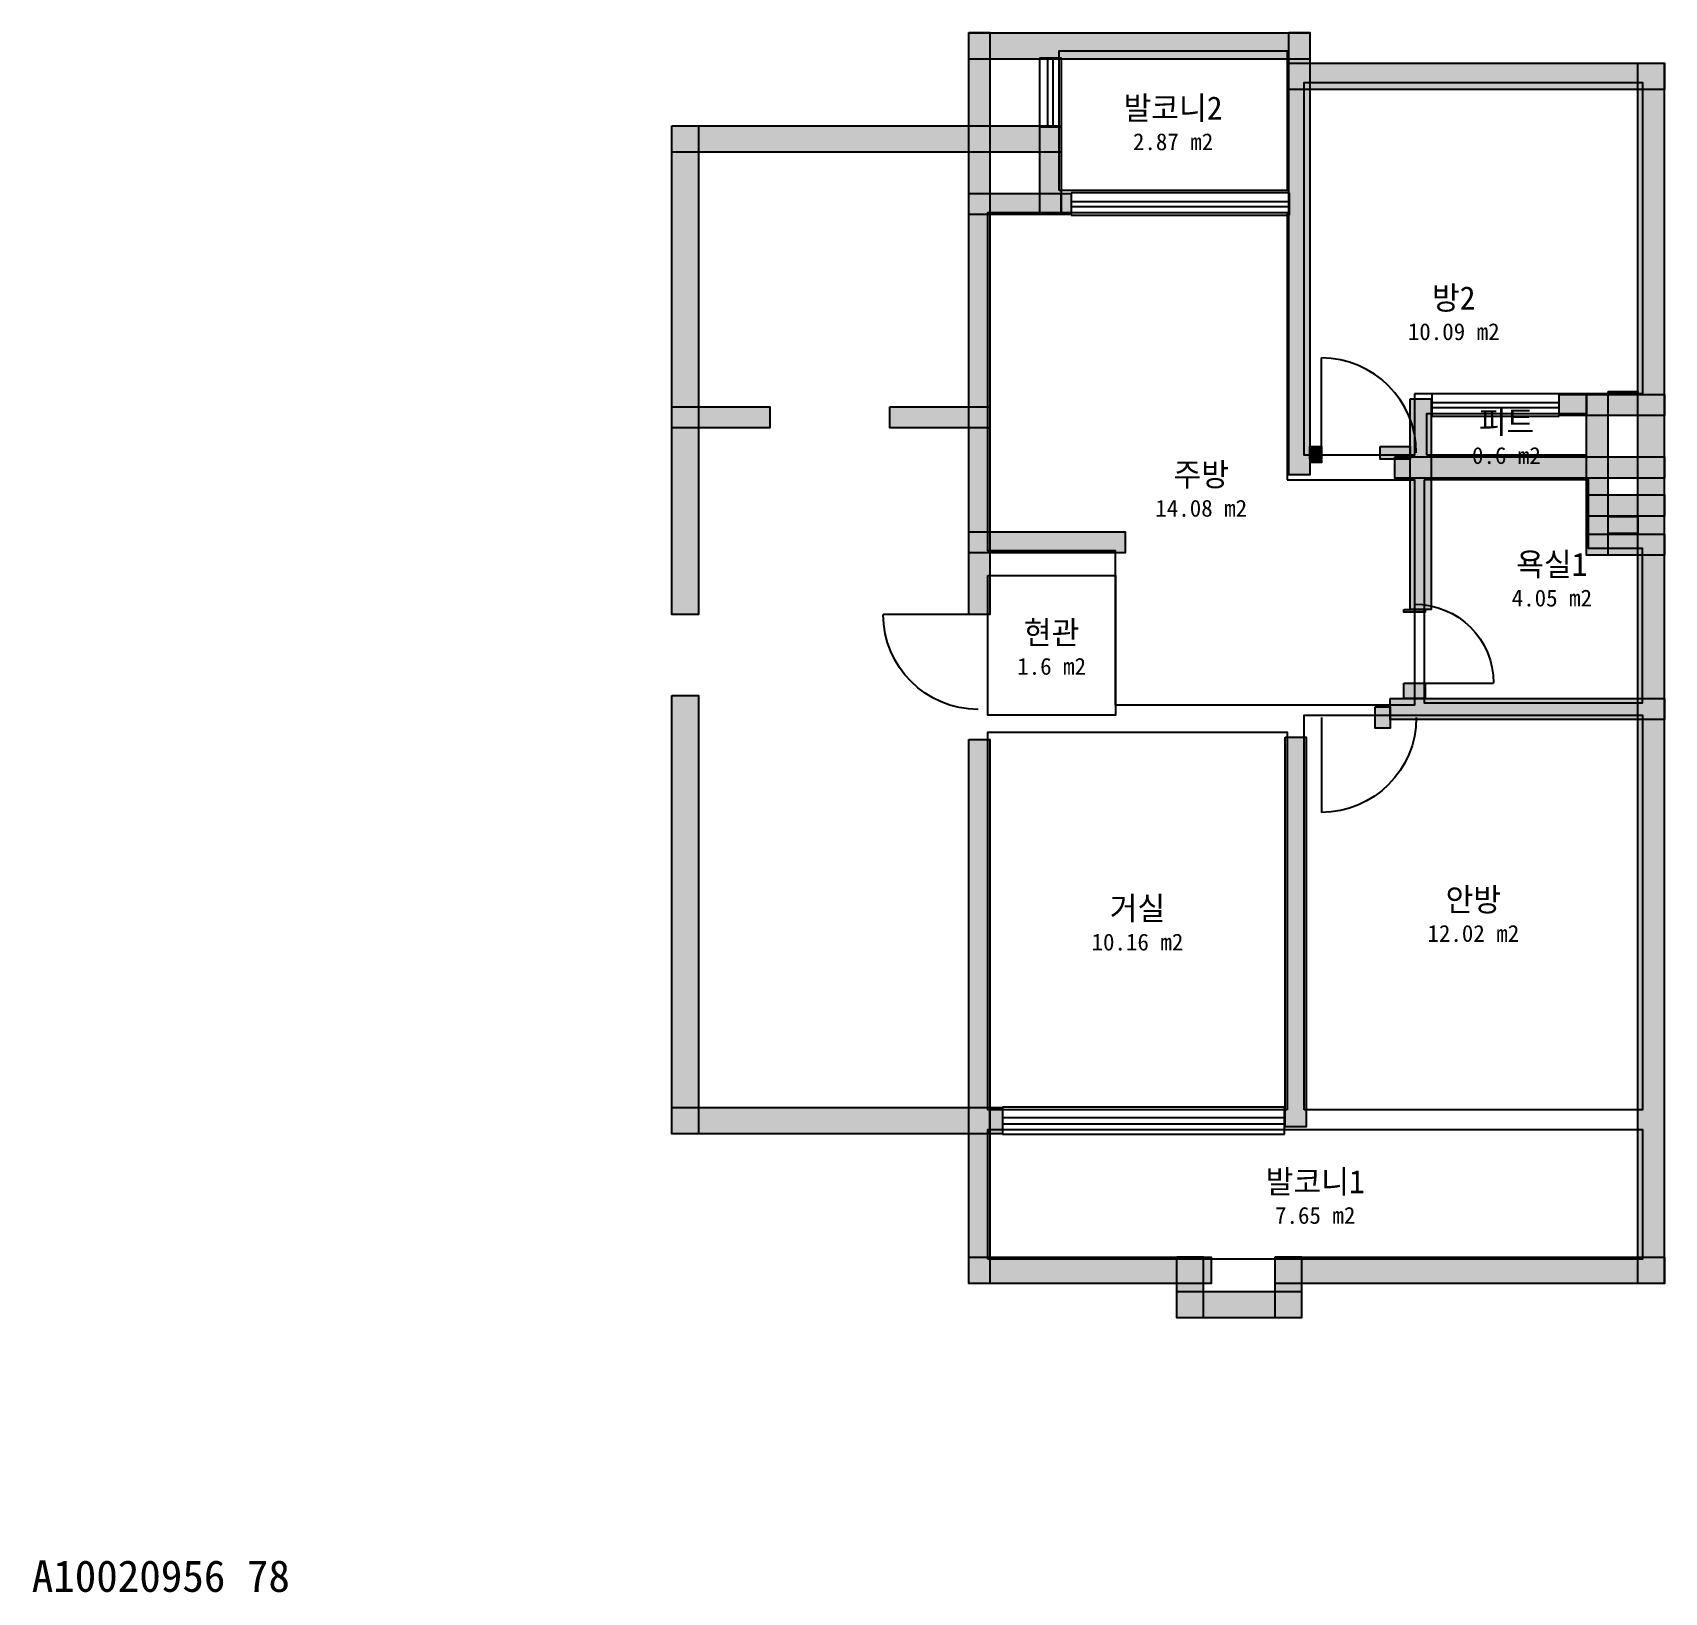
# Model space of a CAD drawing. Header units: millimetres. Extents: x 9 to 15486, y -905 to 13893.
import ezdxf
from ezdxf.enums import TextEntityAlignment as Align

# ---------------------------------------------------------------- set-up
doc = ezdxf.new("R2010")
doc.units = ezdxf.units.MM
for name, color, linetype in [('A-ANNO-TEXT', 7, 'Continuous'), ('A-AREA', 9, 'Continuous'), ('A-AREA-IDEN', 7, 'Continuous'), ('A-DOOR', 4, 'Continuous'), ('A-GLAZ', 5, 'Continuous'), ('A-WALL-EXTR', 7, 'Continuous'), ('A-WALL-PATT', 8, 'Continuous'), ('A-WALL-PRTN', 8, 'Continuous'), ('A-WALL-STRC', 7, 'Continuous')]:
    doc.layers.add(name, color=color, linetype=linetype)

# ---------------------------------------------------------------- blocks, each defined once
blk = doc.blocks.new('JJ-DOOR-SWING')
blk.add_line((0, 0), (0, 1000))
blk.add_arc((0, 0), 1000, 0, 90)
at = {"flags": 1}
for tag, p in [('WIDTH', (0, -150)), ('TYPE', (0, -250))]:
    blk.add_attdef(tag, p, '', height=80, dxfattribs=at)
blk = doc.blocks.new('JJ-WIN-DOUBLE')
for p, q in [((1000, 500), (0, 500)), ((0, 500), (0, -500)), ((1000, -500), (1000, 500)), ((0, 120), (1000, 120)), ((0, -120), (1000, -120)), ((0, -500), (1000, -500))]:
    blk.add_line(p, q)
at = {"flags": 1}
for tag, p in [('WIDTH', (0, -700)), ('TYPE', (0, -800))]:
    blk.add_attdef(tag, p, '', height=80, dxfattribs=at)

msp = doc.modelspace()

# ---------------------------------------------------------------- linework, layer by layer
at = {"layer": 'A-AREA'}
for points in [[(9744, 12395), (9744, 13721), (11907, 13721), (11907, 12395)], [(13116, 10465), (13116, 9884), (12070, 9884), (12070, 13419), (15279, 13419), (15279, 10465)], [(11907, 9651), (13116, 9651), (13116, 7512), (10279, 7512), (10279, 8977), (9070, 8977), (9070, 12186), (11907, 12186)], [(13233, 9884), (13233, 10279), (14744, 10279), (14744, 9884)], [(13209, 9651), (13209, 7535), (15279, 7535), (15279, 9000), (14767, 9000), (14767, 9651)], [(9070, 8744), (10279, 8744), (10279, 7419), (9070, 7419)], [(12070, 3674), (12070, 7419), (15279, 7419), (15279, 3674)], [(11907, 3674), (9070, 3674), (9070, 7256), (11907, 7256)], [(9070, 2256), (9070, 3488), (15279, 3488), (15279, 2256)]]:
    msp.add_lwpolyline(points, close=True, dxfattribs=at)
at = {"layer": 'A-WALL-EXTR'}
for points in [[(8888, 13892), (12123, 13892), (12123, 13642), (8888, 13642)], [(11923, 13602), (15486, 13602), (15486, 13352), (11923, 13352)], [(15235, 13602), (15485, 13602), (15485, 2026), (15235, 2026)], [(6072, 13009), (9763, 13009), (9763, 12759), (6072, 12759)], [(6073, 13009), (6323, 13009), (6323, 8372), (6073, 8372)], [(14953, 10488), (15233, 10488), (15233, 10465), (14953, 10465)], [(12140, 9837), (12233, 9837), (12233, 9814), (12140, 9814)], [(14953, 9302), (15233, 9302), (15233, 9140), (14953, 9140)], [(14953, 9302), (15233, 9302), (15233, 9140), (14953, 9140)], [(6073, 7605), (6323, 7605), (6323, 3444), (6073, 3444)], [(6072, 3695), (9209, 3695), (9209, 3445), (6072, 3445)], [(9088, 3695), (9209, 3695), (9209, 3445), (9088, 3445)], [(8888, 2276), (11186, 2276), (11186, 2026), (8888, 2026)], [(10863, 2277), (11113, 2277), (11113, 1700), (10863, 1700)], [(11793, 2276), (15486, 2276), (15486, 2026), (11793, 2026)], [(11794, 2277), (12044, 2277), (12044, 1700), (11794, 1700)], [(10863, 1951), (12044, 1951), (12044, 1701), (10863, 1701)]]:
    msp.add_lwpolyline(points, close=True, dxfattribs=at)
at = {"layer": 'A-WALL-PATT', "color": 8}
for points in [[(8888, 13893), (9088, 13893), (8888, 8372), (9088, 8372)], [(8888, 13892), (12123, 13892), (8888, 13642), (12123, 13642)], [(11923, 13893), (12123, 13893), (11923, 9698), (12123, 9698)], [(11923, 13602), (15486, 13602), (11923, 13352), (15486, 13352)], [(15235, 13602), (15485, 13602), (15235, 2026), (15485, 2026)], [(6072, 13009), (9763, 13009), (6072, 12759), (9763, 12759)], [(6073, 13009), (6323, 13009), (6073, 8372), (6323, 8372)], [(9563, 13009), (9763, 13009), (9563, 12167), (9763, 12167)], [(8888, 12367), (9860, 12367), (8888, 12167), (9860, 12167)], [(9763, 12367), (9860, 12367), (9763, 12167), (9860, 12167)], [(13074, 10419), (13274, 10419), (13074, 8419), (13274, 8419)], [(14488, 10460), (15486, 10460), (14488, 10260), (15486, 10260)], [(14488, 10460), (14749, 10460), (14488, 10260), (14749, 10260)], [(14749, 10460), (14949, 10460), (14749, 8935), (14949, 8935)], [(14953, 10488), (14953, 10465), (15233, 10465)], [(15233, 10465), (15233, 10488), (14953, 10488)], [(6072, 10344), (7000, 10344), (6072, 10144), (7000, 10144)], [(8140, 10344), (9088, 10344), (8140, 10144), (9088, 10144)], [(12123, 9967), (12233, 9967), (12123, 9847), (12233, 9847)], [(12791, 9967), (13074, 9967), (12791, 9847), (13074, 9847)], [(12140, 9837), (12140, 9814), (12233, 9814)], [(12233, 9814), (12233, 9837), (12140, 9837)], [(12930, 9867), (15486, 9867), (12930, 9667), (15486, 9667)], [(14749, 9507), (15486, 9507), (14749, 9307), (15486, 9307)], [(14953, 9302), (14953, 9140), (15233, 9140)], [(15233, 9140), (15233, 9302), (14953, 9302)], [(14953, 9302), (14953, 9140), (15233, 9140)], [(15233, 9140), (15233, 9302), (14953, 9302)], [(8888, 9158), (10372, 9158), (8888, 8958), (10372, 8958)], [(14749, 9135), (15486, 9135), (14749, 8935), (15486, 8935)], [(13016, 8419), (13216, 8419), (13016, 8395), (13216, 8395)], [(6073, 7605), (6323, 7605), (6073, 3444), (6323, 3444)], [(13016, 7721), (13216, 7721), (13016, 7577), (13216, 7577)], [(12744, 7495), (12884, 7495), (12744, 7295), (12884, 7295)], [(12884, 7577), (15486, 7577), (12884, 7377), (15486, 7377)], [(8888, 7186), (9088, 7186), (8888, 2026), (9088, 2026)], [(11888, 7209), (12088, 7209), (11888, 3512), (12088, 3512)], [(6072, 3695), (9209, 3695), (6072, 3445), (9209, 3445)], [(9088, 3695), (9209, 3695), (9088, 3445), (9209, 3445)], [(8888, 2276), (11186, 2276), (8888, 2026), (11186, 2026)], [(10863, 2277), (11113, 2277), (10863, 1700), (11113, 1700)], [(11793, 2276), (15486, 2276), (11793, 2026), (15486, 2026)], [(11794, 2277), (12044, 2277), (11794, 1700), (12044, 1700)], [(10863, 1951), (12044, 1951), (10863, 1701), (12044, 1701)]]:
    msp.add_solid(points, dxfattribs=at)
at = {"layer": 'A-WALL-PRTN'}
for points in [[(12123, 9967), (12233, 9967), (12233, 9847), (12123, 9847)], [(12791, 9967), (13074, 9967), (13074, 9847), (12791, 9847)]]:
    msp.add_lwpolyline(points, close=True, dxfattribs=at)
at = {"layer": 'A-WALL-STRC'}
for points in [[(8888, 13893), (9088, 13893), (9088, 8372), (8888, 8372)], [(11923, 13893), (12123, 13893), (12123, 9698), (11923, 9698)], [(9563, 13009), (9763, 13009), (9763, 12167), (9563, 12167)], [(8888, 12367), (9860, 12367), (9860, 12167), (8888, 12167)], [(9763, 12367), (9860, 12367), (9860, 12167), (9763, 12167)], [(13074, 10419), (13274, 10419), (13274, 8419), (13074, 8419)], [(14488, 10460), (15486, 10460), (15486, 10260), (14488, 10260)], [(14488, 10460), (14749, 10460), (14749, 10260), (14488, 10260)], [(14749, 10460), (14949, 10460), (14949, 8935), (14749, 8935)], [(6072, 10344), (7000, 10344), (7000, 10144), (6072, 10144)], [(8140, 10344), (9088, 10344), (9088, 10144), (8140, 10144)], [(12930, 9867), (15486, 9867), (15486, 9667), (12930, 9667)], [(14749, 9507), (15486, 9507), (15486, 9307), (14749, 9307)], [(8888, 9158), (10372, 9158), (10372, 8958), (8888, 8958)], [(14749, 9135), (15486, 9135), (15486, 8935), (14749, 8935)], [(13016, 8419), (13216, 8419), (13216, 8395), (13016, 8395)], [(13016, 7721), (13216, 7721), (13216, 7577), (13016, 7577)], [(12744, 7495), (12884, 7495), (12884, 7295), (12744, 7295)], [(12884, 7577), (15486, 7577), (15486, 7377), (12884, 7377)], [(8888, 7186), (9088, 7186), (9088, 2026), (8888, 2026)], [(11888, 7209), (12088, 7209), (12088, 3512), (11888, 3512)]]:
    msp.add_lwpolyline(points, close=True, dxfattribs=at)

# ---------------------------------------------------------------- block references
at = {"layer": 'A-DOOR', "xscale": 0.9}
for p, yscale in [((12233, 9907), 0.9), ((12233, 7395), -0.9)]:
    msp.add_blockref('JJ-DOOR-SWING', p, dxfattribs=dict(at, yscale=yscale))
at = {"layer": 'A-DOOR'}
for p, xscale, yscale, rotation in [((8977, 8372), 0.9, -0.9, -90), ((13116, 7721), 0.75, -0.75, 90)]:
    msp.add_blockref('JJ-DOOR-SWING', p, dxfattribs=dict(at, xscale=xscale, yscale=yscale, rotation=rotation))
at = {"layer": 'A-GLAZ', "xscale": 0.6511627906976737, "yscale": 0.2093023255813953, "rotation": 90}
msp.add_blockref('JJ-WIN-DOUBLE', (9663, 13000), dxfattribs=at)
at = {"layer": 'A-GLAZ'}
for p, xscale, yscale in [((9860, 12267), 2.069767441860466, 0.2093023255813953), ((13279, 10360), 1.209302325581397, 0.2093023255813953), ((9209, 3570), 2.674418604651162, 0.2558139534883721)]:
    msp.add_blockref('JJ-WIN-DOUBLE', p, dxfattribs=dict(at, xscale=xscale, yscale=yscale))

# ---------------------------------------------------------------- texts
at = {"layer": 'A-ANNO-TEXT'}
msp.add_text('A10020956 78', height=300, dxfattribs=at).set_placement((0, -900))
at = {"layer": 'A-AREA-IDEN'}
for s, height, p in [('발코니2', 220, (10826, 13178)), ('2.87 m2', 160, (10826, 12858)), ('방2', 220, (13488, 11376)), ('10.09 m2', 160, (13488, 11056)), ('피트', 220, (13988, 10201)), ('0.6 m2', 160, (13988, 9881)), ('주방', 220, (11093, 9701)), ('14.08 m2', 160, (11093, 9381)), ('욕실1', 220, (14419, 8849)), ('4.05 m2', 160, (14419, 8529)), ('현관', 220, (9674, 8201)), ('1.6 m2', 160, (9674, 7881)), ('안방', 220, (13674, 5667)), ('거실', 220, (10488, 5585)), ('12.02 m2', 160, (13674, 5347)), ('10.16 m2', 160, (10488, 5265)), ('발코니1', 220, (12174, 2992)), ('7.65 m2', 160, (12174, 2672))]:
    msp.add_text(s, height=height, dxfattribs=at).set_placement(p, align=Align.MIDDLE_CENTER)

doc.saveas('drawing.dxf')
